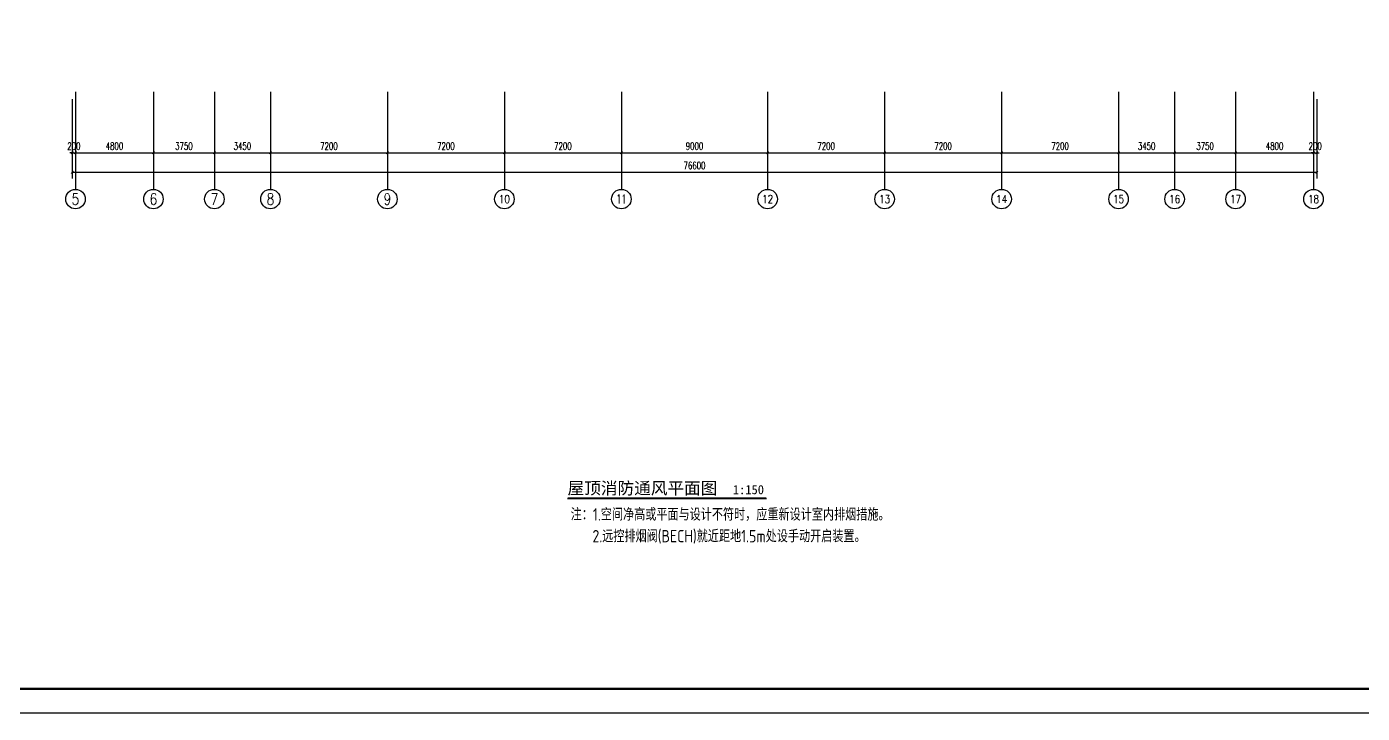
# Model space of a CAD drawing. Extents: x -70335 to 1144202, y 0 to 1100440.
# Drawn here: x -21558 to 60642, y 119390 to 161647 of the extents above; entities that cross this region are included whole.
import ezdxf
from ezdxf.enums import TextEntityAlignment as Align

# ---------------------------------------------------------------- set-up
doc = ezdxf.new("R2010")
doc.units = 0
doc.header["$LTSCALE"] = 1000
for name, color, linetype in [('3-建筑', 7, 'Continuous'), ('AXIS_TEXT', 7, 'Continuous'), ('BTTK', 7, 'Continuous'), ('DIM_LEAD', 3, 'Continuous'), ('DIM_SYMB', 3, 'Continuous'), ('PUB_TITLE', 4, 'Continuous'), ('改过图层标记', 3, 'Continuous')]:
    doc.layers.add(name, color=color, linetype=linetype)
doc.styles.add('_TCH_AXIS', font='COMPLEX', dxfattribs={"bigfont": 'GBCBIG'})
doc.styles.add('_TCH_DIM_T3', font='SIMPLEX', dxfattribs={"width": 0.705882, "bigfont": 'GBCBIG'})
doc.styles.add('COMPLEX', font='COMPLEX')
doc.styles.add('HZ(TK)', font='geniso.shx', dxfattribs={"width": 0.9, "bigfont": 'hztxt.shx'})
doc.styles.add('黑体', font='')
doc.styles.get('黑体').set_extended_font_data('SimHei')
doc.dimstyles.new('_TCH_ARCH&&150', dxfattribs={"dimtxt": 446.25, "dimasz": 150, "dimexe": 375, "dimexo": 450, "dimgap": 189.375, "dimtad": 1, "dimdec": 0, "dimzin": 0, "dimdsep": 46, "dimtxsty": '_TCH_DIM_T3', "dimblk": 'ARCHTICK', "dimcen": 0.09, "dimclrt": 7, "dimazin": 2, "dimtfac": 1, "dimtdec": 0, "dimtix": 1, "dimtmove": 2, "dimatfit": 3, "dimfxl": 1, "dimtolj": 1, "dimtzin": 0, "dimarcsym": 0})

# ---------------------------------------------------------------- blocks, each defined once
blk = doc.blocks.new('vhtemplate_2019年新竖式图框_A1_1_2', base_point=(-420.5, 0))
at = {"layer": 'PUB_TITLE', "color": 7}
blk.add_lwpolyline([(-420.5, 594), (841, 594), (841, 0), (-420.5, 0)], close=True, dxfattribs=at)
at = {"layer": 'PUB_TITLE', "const_width": 1}
blk.add_lwpolyline([(-395.5, 10), (831, 10), (831, 584), (-395.5, 584)], close=True, dxfattribs=at)
at = {"layer": 'BTTK', "color": 4, "style": 'HZ(TK)', "width": 0.9}
for tag, p in [('合作单位', (796, 511.5)), ('建设单位', (796, 209.5)), ('工程名称', (796, 176.5)), ('子项名称', (806, 160)), ('图纸名称', (796, 141))]:
    blk.add_attdef(tag, text='', height=3.5, dxfattribs=at).set_placement(p, align=Align.MIDDLE_CENTER)
for tag, p in [('注册证书号', (808.5, 279)), ('注册印章号', (808.5, 271)), ('设计号', (806, 193)), ('图别', (789.75, 34)), ('图号', (822.25, 34)), ('版本号', (789.75, 26)), ('日期', (822.25, 26))]:
    blk.add_attdef(tag, text='', height=3.5, dxfattribs=at).set_placement(p, align=Align.MIDDLE)
blk = doc.blocks.new('_ArchTick')
at = {"color": 0, "linetype": 'ByBlock', "const_width": 0.4}
blk.add_lwpolyline([(-0.5, -0.5), (0.5, 0.5)], dxfattribs=at)
blk = doc.blocks.new('*D2734')
at = {"layer": '3-建筑', "color": 0, "lineweight": -2, "transparency": 16777216}
for p, q in [((-18758, 157188), (-18758, 153513)), ((-18558, 157188), (-18558, 153513)), ((-18758, 153888), (-18908, 153888)), ((-18758, 153888), (-18558, 153888)), ((-18558, 153888), (-18408, 153888))]:
    blk.add_line(p, q, dxfattribs=at)
at = {"layer": 'Defpoints', "color": 0, "transparency": 16777216}
for p in [(-18758, 157638), (-18558, 157638), (-18558, 153888)]:
    blk.add_point(p, dxfattribs=at)
at = {"layer": '3-建筑', "color": 0, "lineweight": -2, "transparency": 16777216, "xscale": 150, "yscale": 150, "zscale": 150}
blk.add_blockref('_ArchTick', (-18758, 153888), dxfattribs=at)
at = {"layer": '3-建筑', "color": 0, "lineweight": -2, "transparency": 16777216, "xscale": 150, "yscale": 150, "zscale": 150, "rotation": 180}
blk.add_blockref('_ArchTick', (-18558, 153888), dxfattribs=at)
at = {"layer": '3-建筑', "color": 7, "transparency": 16777216, "insert": (-18658, 154300), "char_height": 446.2, "attachment_point": 5, "style": '_TCH_DIM_T3'}
blk.add_mtext('\\A1;200', dxfattribs=at)
blk = doc.blocks.new('*D2735')
at = {"layer": '3-建筑', "color": 0, "lineweight": -2, "transparency": 16777216}
for p, q in [((-18558, 157188), (-18558, 153513)), ((-13758, 157188), (-13758, 153513)), ((-18558, 153888), (-13758, 153888))]:
    blk.add_line(p, q, dxfattribs=at)
at = {"layer": 'Defpoints', "color": 0, "transparency": 16777216}
for p in [(-18558, 157638), (-13758, 157638), (-13758, 153888)]:
    blk.add_point(p, dxfattribs=at)
at = {"layer": '3-建筑', "color": 0, "lineweight": -2, "transparency": 16777216, "xscale": 150, "yscale": 150, "zscale": 150, "rotation": 180}
blk.add_blockref('_ArchTick', (-18558, 153888), dxfattribs=at)
at = {"layer": '3-建筑', "color": 0, "lineweight": -2, "transparency": 16777216, "xscale": 150, "yscale": 150, "zscale": 150}
blk.add_blockref('_ArchTick', (-13758, 153888), dxfattribs=at)
at = {"layer": '3-建筑', "color": 7, "transparency": 16777216, "insert": (-16158, 154300), "char_height": 446.2, "attachment_point": 5, "style": '_TCH_DIM_T3'}
blk.add_mtext('\\A1;4800', dxfattribs=at)
blk = doc.blocks.new('*D2736')
at = {"layer": '3-建筑', "color": 0, "lineweight": -2, "transparency": 16777216}
for p, q in [((-13758, 157188), (-13758, 153513)), ((-10008, 157188), (-10008, 153513)), ((-13758, 153888), (-10008, 153888))]:
    blk.add_line(p, q, dxfattribs=at)
at = {"layer": 'Defpoints', "color": 0, "transparency": 16777216}
for p in [(-13758, 157638), (-10008, 157638), (-10008, 153888)]:
    blk.add_point(p, dxfattribs=at)
at = {"layer": '3-建筑', "color": 0, "lineweight": -2, "transparency": 16777216, "xscale": 150, "yscale": 150, "zscale": 150, "rotation": 180}
blk.add_blockref('_ArchTick', (-13758, 153888), dxfattribs=at)
at = {"layer": '3-建筑', "color": 0, "lineweight": -2, "transparency": 16777216, "xscale": 150, "yscale": 150, "zscale": 150}
blk.add_blockref('_ArchTick', (-10008, 153888), dxfattribs=at)
at = {"layer": '3-建筑', "color": 7, "transparency": 16777216, "insert": (-11883, 154300), "char_height": 446.2, "attachment_point": 5, "style": '_TCH_DIM_T3'}
blk.add_mtext('\\A1;3750', dxfattribs=at)
blk = doc.blocks.new('*D2737')
at = {"layer": '3-建筑', "color": 0, "lineweight": -2, "transparency": 16777216}
for p, q in [((-10008, 157188), (-10008, 153513)), ((-6558, 157188), (-6558, 153513)), ((-10008, 153888), (-6558, 153888))]:
    blk.add_line(p, q, dxfattribs=at)
at = {"layer": 'Defpoints', "color": 0, "transparency": 16777216}
for p in [(-10008, 157638), (-6558, 157638), (-6558, 153888)]:
    blk.add_point(p, dxfattribs=at)
at = {"layer": '3-建筑', "color": 0, "lineweight": -2, "transparency": 16777216, "xscale": 150, "yscale": 150, "zscale": 150, "rotation": 180}
blk.add_blockref('_ArchTick', (-10008, 153888), dxfattribs=at)
at = {"layer": '3-建筑', "color": 0, "lineweight": -2, "transparency": 16777216, "xscale": 150, "yscale": 150, "zscale": 150}
blk.add_blockref('_ArchTick', (-6558, 153888), dxfattribs=at)
at = {"layer": '3-建筑', "color": 7, "transparency": 16777216, "insert": (-8283, 154300), "char_height": 446.2, "attachment_point": 5, "style": '_TCH_DIM_T3'}
blk.add_mtext('\\A1;3450', dxfattribs=at)
blk = doc.blocks.new('*D2738')
at = {"layer": '3-建筑', "color": 0, "lineweight": -2, "transparency": 16777216}
for p, q in [((-6558, 157188), (-6558, 153513)), ((642, 157188), (642, 153513)), ((-6558, 153888), (642, 153888))]:
    blk.add_line(p, q, dxfattribs=at)
at = {"layer": 'Defpoints', "color": 0, "transparency": 16777216}
for p in [(-6558, 157638), (642, 157638), (642, 153888)]:
    blk.add_point(p, dxfattribs=at)
at = {"layer": '3-建筑', "color": 0, "lineweight": -2, "transparency": 16777216, "xscale": 150, "yscale": 150, "zscale": 150, "rotation": 180}
blk.add_blockref('_ArchTick', (-6558, 153888), dxfattribs=at)
at = {"layer": '3-建筑', "color": 0, "lineweight": -2, "transparency": 16777216, "xscale": 150, "yscale": 150, "zscale": 150}
blk.add_blockref('_ArchTick', (642, 153888), dxfattribs=at)
at = {"layer": '3-建筑', "color": 7, "transparency": 16777216, "insert": (-2958, 154300), "char_height": 446.2, "attachment_point": 5, "style": '_TCH_DIM_T3'}
blk.add_mtext('\\A1;7200', dxfattribs=at)
blk = doc.blocks.new('*D2739')
at = {"layer": '3-建筑', "color": 0, "lineweight": -2, "transparency": 16777216}
for p, q in [((642, 157188), (642, 153513)), ((7842, 157188), (7842, 153513)), ((642, 153888), (7842, 153888))]:
    blk.add_line(p, q, dxfattribs=at)
at = {"layer": 'Defpoints', "color": 0, "transparency": 16777216}
for p in [(642, 157638), (7842, 157638), (7842, 153888)]:
    blk.add_point(p, dxfattribs=at)
at = {"layer": '3-建筑', "color": 0, "lineweight": -2, "transparency": 16777216, "xscale": 150, "yscale": 150, "zscale": 150, "rotation": 180}
blk.add_blockref('_ArchTick', (642, 153888), dxfattribs=at)
at = {"layer": '3-建筑', "color": 0, "lineweight": -2, "transparency": 16777216, "xscale": 150, "yscale": 150, "zscale": 150}
blk.add_blockref('_ArchTick', (7842, 153888), dxfattribs=at)
at = {"layer": '3-建筑', "color": 7, "transparency": 16777216, "insert": (4242, 154300), "char_height": 446.2, "attachment_point": 5, "style": '_TCH_DIM_T3'}
blk.add_mtext('\\A1;7200', dxfattribs=at)
blk = doc.blocks.new('*D2740')
at = {"layer": '3-建筑', "color": 0, "lineweight": -2, "transparency": 16777216}
for p, q in [((7842, 157188), (7842, 153513)), ((15042, 157188), (15042, 153513)), ((7842, 153888), (15042, 153888))]:
    blk.add_line(p, q, dxfattribs=at)
at = {"layer": 'Defpoints', "color": 0, "transparency": 16777216}
for p in [(7842, 157638), (15042, 157638), (15042, 153888)]:
    blk.add_point(p, dxfattribs=at)
at = {"layer": '3-建筑', "color": 0, "lineweight": -2, "transparency": 16777216, "xscale": 150, "yscale": 150, "zscale": 150, "rotation": 180}
blk.add_blockref('_ArchTick', (7842, 153888), dxfattribs=at)
at = {"layer": '3-建筑', "color": 0, "lineweight": -2, "transparency": 16777216, "xscale": 150, "yscale": 150, "zscale": 150}
blk.add_blockref('_ArchTick', (15042, 153888), dxfattribs=at)
at = {"layer": '3-建筑', "color": 7, "transparency": 16777216, "insert": (11442, 154300), "char_height": 446.2, "attachment_point": 5, "style": '_TCH_DIM_T3'}
blk.add_mtext('\\A1;7200', dxfattribs=at)
blk = doc.blocks.new('*D2741')
at = {"layer": '3-建筑', "color": 0, "lineweight": -2, "transparency": 16777216}
for p, q in [((15042, 157188), (15042, 153513)), ((24042, 157188), (24042, 153513)), ((15042, 153888), (24042, 153888))]:
    blk.add_line(p, q, dxfattribs=at)
at = {"layer": 'Defpoints', "color": 0, "transparency": 16777216}
for p in [(15042, 157638), (24042, 157638), (24042, 153888)]:
    blk.add_point(p, dxfattribs=at)
at = {"layer": '3-建筑', "color": 0, "lineweight": -2, "transparency": 16777216, "xscale": 150, "yscale": 150, "zscale": 150, "rotation": 180}
blk.add_blockref('_ArchTick', (15042, 153888), dxfattribs=at)
at = {"layer": '3-建筑', "color": 0, "lineweight": -2, "transparency": 16777216, "xscale": 150, "yscale": 150, "zscale": 150}
blk.add_blockref('_ArchTick', (24042, 153888), dxfattribs=at)
at = {"layer": '3-建筑', "color": 7, "transparency": 16777216, "insert": (19542, 154300), "char_height": 446.2, "attachment_point": 5, "style": '_TCH_DIM_T3'}
blk.add_mtext('\\A1;9000', dxfattribs=at)
blk = doc.blocks.new('*D2742')
at = {"layer": '3-建筑', "color": 0, "lineweight": -2, "transparency": 16777216}
for p, q in [((24042, 157188), (24042, 153513)), ((31242, 157188), (31242, 153513)), ((24042, 153888), (31242, 153888))]:
    blk.add_line(p, q, dxfattribs=at)
at = {"layer": 'Defpoints', "color": 0, "transparency": 16777216}
for p in [(24042, 157638), (31242, 157638), (31242, 153888)]:
    blk.add_point(p, dxfattribs=at)
at = {"layer": '3-建筑', "color": 0, "lineweight": -2, "transparency": 16777216, "xscale": 150, "yscale": 150, "zscale": 150, "rotation": 180}
blk.add_blockref('_ArchTick', (24042, 153888), dxfattribs=at)
at = {"layer": '3-建筑', "color": 0, "lineweight": -2, "transparency": 16777216, "xscale": 150, "yscale": 150, "zscale": 150}
blk.add_blockref('_ArchTick', (31242, 153888), dxfattribs=at)
at = {"layer": '3-建筑', "color": 7, "transparency": 16777216, "insert": (27642, 154300), "char_height": 446.2, "attachment_point": 5, "style": '_TCH_DIM_T3'}
blk.add_mtext('\\A1;7200', dxfattribs=at)
blk = doc.blocks.new('*D2743')
at = {"layer": '3-建筑', "color": 0, "lineweight": -2, "transparency": 16777216}
for p, q in [((31242, 157188), (31242, 153513)), ((38442, 157188), (38442, 153513)), ((31242, 153888), (38442, 153888))]:
    blk.add_line(p, q, dxfattribs=at)
at = {"layer": 'Defpoints', "color": 0, "transparency": 16777216}
for p in [(31242, 157638), (38442, 157638), (38442, 153888)]:
    blk.add_point(p, dxfattribs=at)
at = {"layer": '3-建筑', "color": 0, "lineweight": -2, "transparency": 16777216, "xscale": 150, "yscale": 150, "zscale": 150, "rotation": 180}
blk.add_blockref('_ArchTick', (31242, 153888), dxfattribs=at)
at = {"layer": '3-建筑', "color": 0, "lineweight": -2, "transparency": 16777216, "xscale": 150, "yscale": 150, "zscale": 150}
blk.add_blockref('_ArchTick', (38442, 153888), dxfattribs=at)
at = {"layer": '3-建筑', "color": 7, "transparency": 16777216, "insert": (34842, 154300), "char_height": 446.2, "attachment_point": 5, "style": '_TCH_DIM_T3'}
blk.add_mtext('\\A1;7200', dxfattribs=at)
blk = doc.blocks.new('*D2744')
at = {"layer": '3-建筑', "color": 0, "lineweight": -2, "transparency": 16777216}
for p, q in [((38442, 157188), (38442, 153513)), ((45642, 157188), (45642, 153513)), ((38442, 153888), (45642, 153888))]:
    blk.add_line(p, q, dxfattribs=at)
at = {"layer": 'Defpoints', "color": 0, "transparency": 16777216}
for p in [(38442, 157638), (45642, 157638), (45642, 153888)]:
    blk.add_point(p, dxfattribs=at)
at = {"layer": '3-建筑', "color": 0, "lineweight": -2, "transparency": 16777216, "xscale": 150, "yscale": 150, "zscale": 150, "rotation": 180}
blk.add_blockref('_ArchTick', (38442, 153888), dxfattribs=at)
at = {"layer": '3-建筑', "color": 0, "lineweight": -2, "transparency": 16777216, "xscale": 150, "yscale": 150, "zscale": 150}
blk.add_blockref('_ArchTick', (45642, 153888), dxfattribs=at)
at = {"layer": '3-建筑', "color": 7, "transparency": 16777216, "insert": (42042, 154300), "char_height": 446.2, "attachment_point": 5, "style": '_TCH_DIM_T3'}
blk.add_mtext('\\A1;7200', dxfattribs=at)
blk = doc.blocks.new('*D2745')
at = {"layer": '3-建筑', "color": 0, "lineweight": -2, "transparency": 16777216}
for p, q in [((45642, 157188), (45642, 153513)), ((49092, 157188), (49092, 153513)), ((45642, 153888), (49092, 153888))]:
    blk.add_line(p, q, dxfattribs=at)
at = {"layer": 'Defpoints', "color": 0, "transparency": 16777216}
for p in [(45642, 157638), (49092, 157638), (49092, 153888)]:
    blk.add_point(p, dxfattribs=at)
at = {"layer": '3-建筑', "color": 0, "lineweight": -2, "transparency": 16777216, "xscale": 150, "yscale": 150, "zscale": 150, "rotation": 180}
blk.add_blockref('_ArchTick', (45642, 153888), dxfattribs=at)
at = {"layer": '3-建筑', "color": 0, "lineweight": -2, "transparency": 16777216, "xscale": 150, "yscale": 150, "zscale": 150}
blk.add_blockref('_ArchTick', (49092, 153888), dxfattribs=at)
at = {"layer": '3-建筑', "color": 7, "transparency": 16777216, "insert": (47367, 154300), "char_height": 446.2, "attachment_point": 5, "style": '_TCH_DIM_T3'}
blk.add_mtext('\\A1;3450', dxfattribs=at)
blk = doc.blocks.new('*D2746')
at = {"layer": '3-建筑', "color": 0, "lineweight": -2, "transparency": 16777216}
for p, q in [((49092, 157188), (49092, 153513)), ((52842, 157188), (52842, 153513)), ((49092, 153888), (52842, 153888))]:
    blk.add_line(p, q, dxfattribs=at)
at = {"layer": 'Defpoints', "color": 0, "transparency": 16777216}
for p in [(49092, 157638), (52842, 157638), (52842, 153888)]:
    blk.add_point(p, dxfattribs=at)
at = {"layer": '3-建筑', "color": 0, "lineweight": -2, "transparency": 16777216, "xscale": 150, "yscale": 150, "zscale": 150, "rotation": 180}
blk.add_blockref('_ArchTick', (49092, 153888), dxfattribs=at)
at = {"layer": '3-建筑', "color": 0, "lineweight": -2, "transparency": 16777216, "xscale": 150, "yscale": 150, "zscale": 150}
blk.add_blockref('_ArchTick', (52842, 153888), dxfattribs=at)
at = {"layer": '3-建筑', "color": 7, "transparency": 16777216, "insert": (50967, 154300), "char_height": 446.2, "attachment_point": 5, "style": '_TCH_DIM_T3'}
blk.add_mtext('\\A1;3750', dxfattribs=at)
blk = doc.blocks.new('*D2747')
at = {"layer": '3-建筑', "color": 0, "lineweight": -2, "transparency": 16777216}
for p, q in [((52842, 157188), (52842, 153513)), ((57642, 157188), (57642, 153513)), ((52842, 153888), (57642, 153888))]:
    blk.add_line(p, q, dxfattribs=at)
at = {"layer": 'Defpoints', "color": 0, "transparency": 16777216}
for p in [(52842, 157638), (57642, 157638), (57642, 153888)]:
    blk.add_point(p, dxfattribs=at)
at = {"layer": '3-建筑', "color": 0, "lineweight": -2, "transparency": 16777216, "xscale": 150, "yscale": 150, "zscale": 150, "rotation": 180}
blk.add_blockref('_ArchTick', (52842, 153888), dxfattribs=at)
at = {"layer": '3-建筑', "color": 0, "lineweight": -2, "transparency": 16777216, "xscale": 150, "yscale": 150, "zscale": 150}
blk.add_blockref('_ArchTick', (57642, 153888), dxfattribs=at)
at = {"layer": '3-建筑', "color": 7, "transparency": 16777216, "insert": (55242, 154300), "char_height": 446.2, "attachment_point": 5, "style": '_TCH_DIM_T3'}
blk.add_mtext('\\A1;4800', dxfattribs=at)
blk = doc.blocks.new('*D2748')
at = {"layer": '3-建筑', "color": 0, "lineweight": -2, "transparency": 16777216}
for p, q in [((57642, 157188), (57642, 153513)), ((57842, 157188), (57842, 153513)), ((57642, 153888), (57492, 153888)), ((57642, 153888), (57842, 153888)), ((57842, 153888), (57992, 153888))]:
    blk.add_line(p, q, dxfattribs=at)
at = {"layer": 'Defpoints', "color": 0, "transparency": 16777216}
for p in [(57642, 157638), (57842, 157638), (57842, 153888)]:
    blk.add_point(p, dxfattribs=at)
at = {"layer": '3-建筑', "color": 0, "lineweight": -2, "transparency": 16777216, "xscale": 150, "yscale": 150, "zscale": 150}
blk.add_blockref('_ArchTick', (57642, 153888), dxfattribs=at)
at = {"layer": '3-建筑', "color": 0, "lineweight": -2, "transparency": 16777216, "xscale": 150, "yscale": 150, "zscale": 150, "rotation": 180}
blk.add_blockref('_ArchTick', (57842, 153888), dxfattribs=at)
at = {"layer": '3-建筑', "color": 7, "transparency": 16777216, "insert": (57742, 154300), "char_height": 446.2, "attachment_point": 5, "style": '_TCH_DIM_T3'}
blk.add_mtext('\\A1;200', dxfattribs=at)
blk = doc.blocks.new('*D2749')
at = {"layer": '3-建筑', "color": 0, "lineweight": -2, "transparency": 16777216}
for p, q in [((-18758, 157188), (-18758, 152313)), ((57842, 157188), (57842, 152313)), ((-18758, 152688), (57842, 152688))]:
    blk.add_line(p, q, dxfattribs=at)
at = {"layer": 'Defpoints', "color": 0, "transparency": 16777216}
for p in [(-18758, 157638), (57842, 157638), (57842, 152688)]:
    blk.add_point(p, dxfattribs=at)
at = {"layer": '3-建筑', "color": 0, "lineweight": -2, "transparency": 16777216, "xscale": 150, "yscale": 150, "zscale": 150, "rotation": 180}
blk.add_blockref('_ArchTick', (-18758, 152688), dxfattribs=at)
at = {"layer": '3-建筑', "color": 0, "lineweight": -2, "transparency": 16777216, "xscale": 150, "yscale": 150, "zscale": 150}
blk.add_blockref('_ArchTick', (57842, 152688), dxfattribs=at)
at = {"layer": '3-建筑', "color": 7, "transparency": 16777216, "insert": (19542, 153100), "char_height": 446.2, "attachment_point": 5, "style": '_TCH_DIM_T3'}
blk.add_mtext('\\A1;76600', dxfattribs=at)
blk = doc.blocks.new('_AXISO')
blk.add_circle((0, 0), 0.5)
at = {"layer": 'AXIS_TEXT', "style": 'COMPLEX', "width": 1.041667}
blk.add_attdef('A', text='', height=0.56, dxfattribs=at).set_placement((-0.25, -0.28), (0.25, -0.28), align=Align.FIT)

msp = doc.modelspace()

# ---------------------------------------------------------------- linework, layer by layer
at = {"layer": '3-建筑'}
for p, q in [((-18558.3, 157637.7), (-18558.3, 151637.7)), ((-13758.3, 157637.7), (-13758.3, 151637.7)), ((-10008.3, 157637.7), (-10008.3, 151637.7)), ((-6558.3, 157637.7), (-6558.3, 151637.7)), ((641.7, 157637.7), (641.7, 151637.7)), ((7841.7, 157637.7), (7841.7, 151637.7)), ((15041.7, 157637.7), (15041.7, 151637.7)), ((24041.7, 157637.7), (24041.7, 151637.7)), ((31241.7, 157637.7), (31241.7, 151637.7)), ((38441.7, 157637.7), (38441.7, 151637.7)), ((45641.7, 157637.7), (45641.7, 151637.7)), ((49091.7, 157637.7), (49091.7, 151637.7)), ((52841.7, 157637.7), (52841.7, 151637.7)), ((57641.7, 157637.7), (57641.7, 151637.7))]:
    msp.add_line(p, q, dxfattribs=at)
at = {"layer": 'DIM_SYMB', "color": 4, "const_width": 35}
msp.add_lwpolyline([(11728.4, 132685), (23966.8, 132685)], dxfattribs=at)
at = {"layer": 'DIM_SYMB', "color": 4}
msp.add_lwpolyline([(11728.4, 132615), (23966.8, 132615)], dxfattribs=at)

# ---------------------------------------------------------------- block references
at = {"layer": '3-建筑'}
ref = msp.add_blockref('_AXISO', (-18558.3, 151037.7), dxfattribs=dict(at, xscale=1200, yscale=1200, zscale=1200))
ref.add_attrib('A', '5', dxfattribs={"layer": 'AXIS_TEXT', "height": 698.9, "style": '_TCH_AXIS'}).set_placement((-18791.3, 150688.3), (-18325.3, 150688.3), align=Align.FIT)
ref = msp.add_blockref('_AXISO', (-13758.3, 151037.7), dxfattribs=dict(at, xscale=1200, yscale=1200, zscale=1200))
ref.add_attrib('A', '6', dxfattribs={"layer": 'AXIS_TEXT', "height": 698.9, "style": '_TCH_AXIS'}).set_placement((-13991.3, 150688.3), (-13525.3, 150688.3), align=Align.FIT)
ref = msp.add_blockref('_AXISO', (-10008.3, 151037.7), dxfattribs=dict(at, xscale=1200, yscale=1200, zscale=1200))
ref.add_attrib('A', '7', dxfattribs={"layer": 'AXIS_TEXT', "height": 698.9, "style": '_TCH_AXIS'}).set_placement((-10241.3, 150688.3), (-9775.3, 150688.3), align=Align.FIT)
ref = msp.add_blockref('_AXISO', (-6558.3, 151037.7), dxfattribs=dict(at, xscale=1200, yscale=1200, zscale=1200))
ref.add_attrib('A', '8', dxfattribs={"layer": 'AXIS_TEXT', "height": 698.9, "style": '_TCH_AXIS'}).set_placement((-6791.3, 150688.3), (-6325.3, 150688.3), align=Align.FIT)
ref = msp.add_blockref('_AXISO', (641.7, 151037.7), dxfattribs=dict(at, xscale=1200, yscale=1200, zscale=1200))
ref.add_attrib('A', '9', dxfattribs={"layer": 'AXIS_TEXT', "height": 698.9, "style": '_TCH_AXIS'}).set_placement((408.7, 150688.3), (874.7, 150688.3), align=Align.FIT)
ref = msp.add_blockref('_AXISO', (7841.7, 151037.7), dxfattribs=dict(at, xscale=1200, yscale=1200, zscale=1200))
ref.add_attrib('A', '10', dxfattribs={"layer": 'AXIS_TEXT', "height": 492.67, "style": '_TCH_AXIS'}).set_placement((7501.5, 150791.4), (8181.9, 150791.4), align=Align.FIT)
ref = msp.add_blockref('_AXISO', (15041.7, 151037.7), dxfattribs=dict(at, xscale=1200, yscale=1200, zscale=1200))
ref.add_attrib('A', '11', dxfattribs={"layer": 'AXIS_TEXT', "height": 553.14, "style": '_TCH_AXIS'}).set_placement((14725.6, 150761.1), (15357.8, 150761.1), align=Align.FIT)
ref = msp.add_blockref('_AXISO', (24041.7, 151037.7), dxfattribs=dict(at, xscale=1200, yscale=1200, zscale=1200))
ref.add_attrib('A', '12', dxfattribs={"layer": 'AXIS_TEXT', "height": 492.67, "style": '_TCH_AXIS'}).set_placement((23701.5, 150791.4), (24381.9, 150791.4), align=Align.FIT)
ref = msp.add_blockref('_AXISO', (31241.7, 151037.7), dxfattribs=dict(at, xscale=1200, yscale=1200, zscale=1200))
ref.add_attrib('A', '13', dxfattribs={"layer": 'AXIS_TEXT', "height": 492.67, "style": '_TCH_AXIS'}).set_placement((30901.5, 150791.4), (31581.9, 150791.4), align=Align.FIT)
ref = msp.add_blockref('_AXISO', (38441.7, 151037.7), dxfattribs=dict(at, xscale=1200, yscale=1200, zscale=1200))
ref.add_attrib('A', '14', dxfattribs={"layer": 'AXIS_TEXT', "height": 471.11, "style": '_TCH_AXIS'}).set_placement((38094, 150802.2), (38789.4, 150802.2), align=Align.FIT)
ref = msp.add_blockref('_AXISO', (45641.7, 151037.7), dxfattribs=dict(at, xscale=1200, yscale=1200, zscale=1200))
ref.add_attrib('A', '15', dxfattribs={"layer": 'AXIS_TEXT', "height": 492.67, "style": '_TCH_AXIS'}).set_placement((45301.5, 150791.4), (45981.9, 150791.4), align=Align.FIT)
ref = msp.add_blockref('_AXISO', (49091.7, 151037.7), dxfattribs=dict(at, xscale=1200, yscale=1200, zscale=1200))
ref.add_attrib('A', '16', dxfattribs={"layer": 'AXIS_TEXT', "height": 492.67, "style": '_TCH_AXIS'}).set_placement((48751.5, 150791.4), (49431.9, 150791.4), align=Align.FIT)
ref = msp.add_blockref('_AXISO', (52841.7, 151037.7), dxfattribs=dict(at, xscale=1200, yscale=1200, zscale=1200))
ref.add_attrib('A', '17', dxfattribs={"layer": 'AXIS_TEXT', "height": 492.67, "style": '_TCH_AXIS'}).set_placement((52501.5, 150791.4), (53181.9, 150791.4), align=Align.FIT)
ref = msp.add_blockref('_AXISO', (57641.7, 151037.7), dxfattribs=dict(at, xscale=1200, yscale=1200, zscale=1200))
ref.add_attrib('A', '18', dxfattribs={"layer": 'AXIS_TEXT', "height": 492.67, "style": '_TCH_AXIS'}).set_placement((57301.5, 150791.4), (57981.9, 150791.4), align=Align.FIT)
at = {"layer": '改过图层标记', "xscale": 150, "yscale": 150, "zscale": 150}
msp.add_blockref('vhtemplate_2019年新竖式图框_A1_1_2', (-70335, 119389.6), dxfattribs=at)

# ---------------------------------------------------------------- texts
at = {"layer": 'DIM_LEAD', "color": 4, "style": 'HZ(TK)', "width": 0.9}
for s, p in [('注：1.空间净高或平面与设计不符时，应重新设计室内排烟措施。', (11919.5, 131248.1)), ('2.远控排烟阀(BECH)就近距地1.5m处设手动开启装置。', (13263.6, 129911.5))]:
    msp.add_text(s, height=759.574, dxfattribs=at).set_placement(p)
at = {"layer": 'DIM_SYMB', "color": 7, "style": '黑体'}
for s, height, p in [('屋顶消防通风平面图', 751.05, (11728.4, 132873.1)), ('1:150', 563.29, (21902.3, 132873.1))]:
    msp.add_text(s, height=height, dxfattribs=at).set_placement(p)

# ---------------------------------------------------------------- dimensions: what is measured, and where the dimension line sits
at = {"layer": '3-建筑'}
for p1, p2, distance, picture, middle in [((-18758.3, 157637.7), (-18558.3, 157637.7), -3750, '*D2734', (-18658.3, 154300.2)), ((-18758.3, 157637.7), (57841.7, 157637.7), -4950, '*D2749', (19541.7, 153100.2)), ((-18558.3, 157637.7), (-13758.3, 157637.7), -3750, '*D2735', (-16158.3, 154300.2)), ((-13758.3, 157637.7), (-10008.3, 157637.7), -3750, '*D2736', (-11883.3, 154300.2)), ((-10008.3, 157637.7), (-6558.3, 157637.7), -3750, '*D2737', (-8283.3, 154300.2)), ((-6558.3, 157637.7), (641.7, 157637.7), -3750, '*D2738', (-2958.3, 154300.2)), ((641.7, 157637.7), (7841.7, 157637.7), -3750, '*D2739', (4241.7, 154300.2)), ((7841.7, 157637.7), (15041.7, 157637.7), -3750, '*D2740', (11441.7, 154300.2)), ((15041.7, 157637.7), (24041.7, 157637.7), -3750, '*D2741', (19541.7, 154300.2)), ((24041.7, 157637.7), (31241.7, 157637.7), -3750, '*D2742', (27641.7, 154300.2)), ((31241.7, 157637.7), (38441.7, 157637.7), -3750, '*D2743', (34841.7, 154300.2)), ((38441.7, 157637.7), (45641.7, 157637.7), -3750, '*D2744', (42041.7, 154300.2)), ((45641.7, 157637.7), (49091.7, 157637.7), -3750, '*D2745', (47366.7, 154300.2)), ((49091.7, 157637.7), (52841.7, 157637.7), -3750, '*D2746', (50966.7, 154300.2)), ((52841.7, 157637.7), (57641.7, 157637.7), -3750, '*D2747', (55241.7, 154300.2)), ((57641.7, 157637.7), (57841.7, 157637.7), -3750, '*D2748', (57741.7, 154300.2))]:
    dim = msp.add_aligned_dim(p1=p1, p2=p2, distance=distance, dimstyle='_TCH_ARCH&&150', dxfattribs=at)
    dim.commit()
    dim.dimension.update_dxf_attribs({"geometry": picture, "text_midpoint": middle})

doc.saveas('drawing.dxf')
